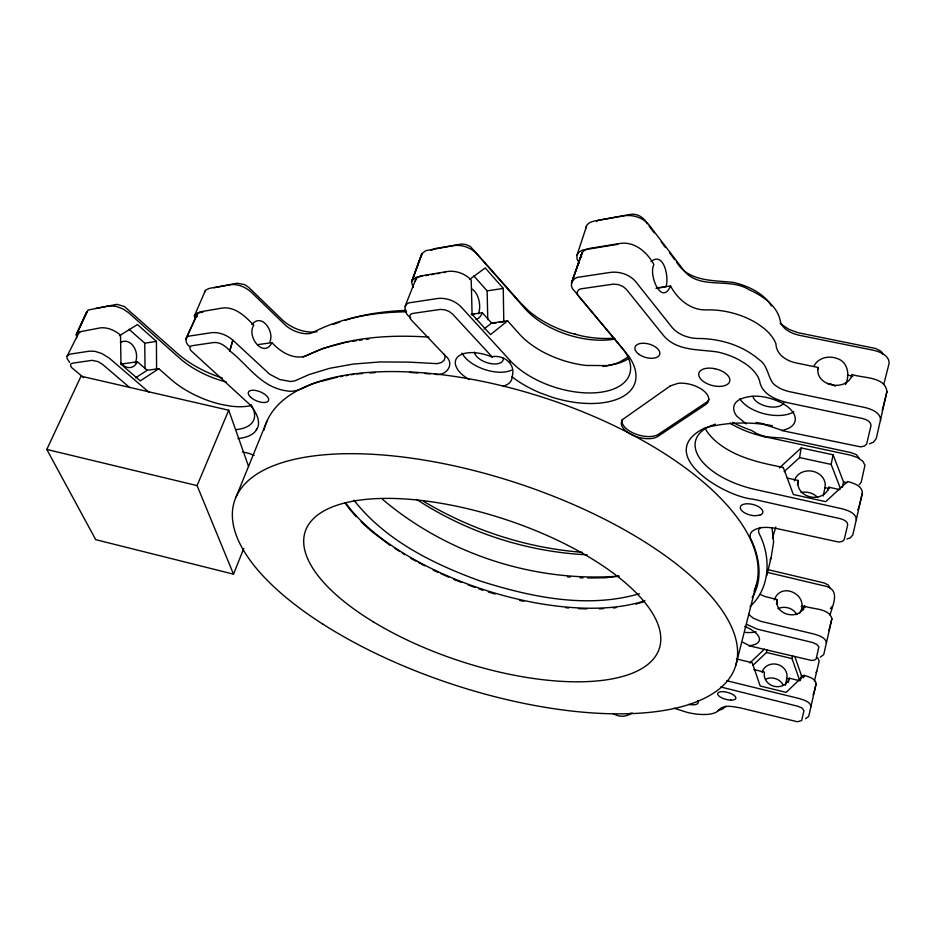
<?xml version="1.0" encoding="UTF-8"?>
<svg xmlns="http://www.w3.org/2000/svg" width="936" height="936" viewBox="0 0 936 936"><rect width="100%" height="100%" fill="white"/><g stroke="black" fill="none" stroke-linecap="round" stroke-linejoin="round"><path stroke-width="1.4" d="M805.568 718.661L808.704 716.449L816.145 683.701C815.443 678.249 808.388 676.74 803.954 675.324L786.146 692.371L760.161 685.994L752.24 662.758L736.445 658.921M750.052 606.551C770.503 588.1 771.194 556.709 759.084 533.415C758.031 531.391 758.558 528.688 760.523 527.436M820.299 657.189L823.75 654.521L831.893 618.731C829.097 607.721 812.05 609.57 804.199 605.908C800.374 621.223 773.674 615.198 777.266 599.578L765.332 596.618L759.903 594.337M846.904 539.031L850.321 537.826L852.825 534.901L862.372 493.015C862.302 485.737 853.363 483.023 847.548 481.513L825.692 501.673L793.354 494.5L783.268 467.438C759.459 462.747 734.339 457.283 715.455 440.95A66.105 33.708 13.6 0 1 705.393 428.782M811.056 706.75C810.471 701.427 803.404 699.964 799.168 698.525L729.331 681.361A53.375 21.165 14.8 0 1 726.816 680.718M406.505 311.793C374.482 312.296 341.71 317.444 313.057 332.397C310.506 333.707 307.558 333.848 304.738 333.649C297.449 332.853 290.347 329.764 284.954 324.757L251.141 292.055C245.595 287.141 238.048 283.819 230.537 284.649L209.243 288.382L205.487 290.207L194.372 315.947L194.981 319.48M869.556 443.816L873.37 442.237L876.225 438.633L886.93 391.669C885.456 376.307 862.22 378.261 852.216 374.505C847.279 392.582 814.484 386.392 818.064 367.462L796.805 363.074C786.977 361.237 776.283 354.884 775.909 343.723A53.937 29.613 14.4 0 0 763.694 328.138L757.165 323.482A53.937 29.613 14.4 0 0 706.902 309.875C691.014 310.693 677.722 299.391 670.55 285.983L656.452 287.984M826.5 643.207C825.997 637.299 818.403 635.474 813.723 633.976L760.874 621.34L753.445 618.251L748.472 614.344M856.428 520.077C856.417 512.975 847.618 510.295 841.955 508.751L755.071 489.434A66.339 32.912 13.8 0 1 699.695 458.207A66.339 32.912 13.8 0 1 711.898 425.377M503.159 386.1A29.624 14.964 19.3 0 0 512.074 376.834C516.391 363.882 503.439 354.311 491.564 356.803A29.624 14.964 19.3 0 0 457.622 357.002A29.624 14.964 19.3 0 0 469.182 379.548M883.876 383.924L889.071 363.554C889.598 355.563 880.051 351.784 873.58 350.286L799.742 335.38C792.09 333.672 783.502 330.022 780.53 322.195C778.05 306.025 762.817 295.905 748.987 289.669C729.355 277.255 701.181 289.891 684.684 271.557L648.8 224.605C642.938 217.714 633.239 214.566 624.37 215.76L594.173 221.048L590.054 222.37L587.036 224.78L576.915 255.329L577.056 259.108L579.279 263.039M880.6 420.627C880.987 412.542 871.194 409.032 864.782 407.476L789.656 391.704C783.526 390.289 777.395 387.808 772.949 383.222C767.462 375.745 767.637 365.005 758.874 359.471C741.803 344.834 718.871 338.259 696.63 338.481C687.679 337.849 678.319 334.643 672.317 327.705L635.485 281.385C629.425 274.459 619.597 271.311 610.576 272.364L579.91 276.998C572.996 276.916 568.281 285.258 573.943 290.371L621.738 347.513A67.731 35.568 17.9 0 1 599.485 392.395A67.731 35.568 17.9 0 1 510.389 360.863L461.062 306.856C455.118 300.842 446.285 297.566 437.861 298.479L411.372 302.48C401.86 302.855 404.375 314.473 410.81 317.76M670.55 285.983C661.459 306.739 648.215 274.4 653.925 264.572C647.256 252.357 634.702 241.09 619.831 243.5L589.855 248.368C585.585 248.836 580.414 252.112 581.431 257.037M829.834 587.796L828.302 585.023L824.101 582.952L767.777 569.591M615.163 338.996A66.503 36.761 17.8 0 1 524.885 308.517L476.81 253.773C471.042 247.783 462.325 244.518 454.042 245.56L425.845 250.661L421.996 253.48L421.247 256.639M845.512 384.591C850.099 375.067 848.028 361.612 836.714 358.359C828.758 355.411 818.134 357.798 814.168 365.812M799.859 612.975C810.225 595.319 781.08 580.589 774.318 599.894M783.151 468.164L783.268 467.438M766.76 575.57L771.065 557.903L773.604 542.155L772.001 527.682M753.024 665.262L766.514 652.474L766.947 649.935M784.122 471.662L799.566 457.587L801.193 447.935L833.087 454.802L843.523 481.911L842.365 487.235M776.517 603.825L777.266 599.578M797.46 484.661L798.197 480.46L787.246 478.05M817.631 369.907L818.064 367.462M269.919 341.675C274.646 331.344 261.366 312.308 251.936 324.628M785.398 685.292L786.778 678.401A12.683 11.419 13.7 0 0 777.126 664.338A12.683 11.419 13.7 0 0 762.115 672.411M823.247 495.975L824.92 487.597A15.666 13.373 8.5 0 0 812.822 471.299A15.666 13.373 8.5 0 0 794.348 480.893M799.648 680.297L792.02 658.605L792.535 656.077M840.469 488.557L831.145 464.42L833.087 454.802M251.269 405.487A57.868 25.939 23.4 0 1 230.35 406.072L221.563 404.492A57.868 25.939 23.4 0 1 171.171 379.56L158.769 368.679L140.295 380.894L120.966 364.221L120.522 335.123C115.058 330.56 107.897 327.19 100.643 327.822L79.338 331.894L67.064 356.206L67.029 358.406L69.615 362.396M788.346 682.297L789.212 678.167L799.906 680.776M803.357 609.98L804.199 605.908M828.255 489.996L828.84 487.2L839.908 489.645M851.655 377.231L852.216 374.505M800.397 680.437L801.45 675.546L794.734 656.393M803.404 677.769L803.954 675.324M204.551 292.43L204.832 291.236M814.425 681.057L819.187 661.108L817.654 657.704M829.963 614.964C834.526 600.596 840.142 588.405 822.194 585.421L766.853 572.247M813.782 693.447L816.145 683.701M831.893 618.731L828.898 630.618M858.768 507.885L862.372 493.015M886.93 391.669L882.215 410.518M665.835 286.896C669.451 278.284 663.963 250.813 651.058 261.6M735.825 665.274L756.101 585.421M586.182 226.243L585.714 228.267M421.411 254.803L411.805 281.338L421.996 253.48L411.583 282.099L413.209 287.34M319.445 381.865C308.026 383.947 298.104 393.658 285.948 390.745A19.995 9.22 22.5 0 1 278.097 388.849C257.95 382.473 245.922 363.25 229.788 350.871L232.853 340.177C227.167 335.228 219.527 331.941 211.899 332.643L190.417 335.895C183.749 336.164 185.539 343.933 189.61 346.495M772.492 538.352L775.768 527.015M415.315 280.94L416.672 278.086L419.831 276.167L447.911 271.417C456.417 270.457 465.379 273.803 471.206 280.051L472.083 314.344L490.534 334.597L507.628 320.849L519.375 334.012A67.486 36.41 17.8 0 0 586.217 365.45L606.867 365.602L615.982 363.94A67.486 36.41 17.8 0 0 629.448 358.008M229.788 350.871L232.853 340.177L269.591 374.189L279.653 379.501L290.534 381.514L294.781 380.882L308.962 374.611L329.601 368.316L353.399 364.045L380.063 361.94L409.207 362.115L437.147 363.659L441.289 362.524L444.085 360.36L445.126 357.178L444.378 354.182M76.682 337.732L76.518 334.094L86.872 311.536L76.343 334.632M78.203 333.824L78.566 332.76M581.49 254.264L571.451 283.163L581.853 253.422M571.896 281.888L582.227 252.58M831.999 606.575L830.384 608.587M816.8 671.241L815.981 672.528M404.984 306.552L415.748 279.419M509.757 362.454L510.389 360.863L509.242 361.846M248.602 466.526L228.723 410.225L81.034 376.19L46.8 449.444L95.706 539.651L233.509 574.166L243.805 548.379M236.083 496.957L266.959 421.141M233.509 574.166L197.086 485.62L228.723 410.225M576.915 255.329L578.869 252.182L582.718 250.041L617.877 244.284M858.464 508.564L857.668 509.734M76.167 335.158L88.054 310.062L109.313 305.861L116.321 306.4L123.061 308.985L128.712 312.811L179.244 357.868A57.119 26.255 23.6 0 0 226.407 382.017M185.773 339.394L197.274 314.11L186.135 338.305M859.143 458.102L856.498 454.767L851.304 452.685L783.502 438.13L765.121 436.82A65.181 34.07 13.5 0 1 729.846 423.06M194.372 315.947L197.227 313.139L203.124 312.016M752.135 597.46C763.273 579.77 759.517 556.932 750.883 538.972C749.631 536.527 749.9 533.426 751.959 531.484C759.166 525.856 769.275 527.19 777.676 528.746L838.738 542.073L842.213 541.464L844.12 539.885L847.712 524.768C847.642 520.861 842.821 519.41 839.686 518.532L752.989 499.145C724.148 496.712 652.813 453.773 704.609 428.056C726.383 422.019 750.649 421.598 772.422 425.74M770.094 559.939L771.065 557.903M813.571 693.892L812.963 694.629M428.863 337.077C387.375 334.445 343.933 337.206 306.084 355.867C293.506 360.149 280.121 351.772 271.978 342.635C263.788 358.956 246.191 336.632 253.75 325.283C245.77 316.719 235.486 306.634 222.674 308.002L199.883 311.875L197.554 313.525L197.063 316.731M67.064 356.206L69.896 354.147L89.645 351.129L95.109 351.363L101.86 353.539L109.372 358.207L149.023 392.289M412.015 280.566L416.064 277.325L422.499 276.085M725.786 706.118L722.92 708.868L717.947 710.763M76.518 334.094L79.923 332.186M431.227 250.392L434.362 248.719L461.717 244.015L466.07 244.577L470.317 246.437L521.013 303.346L528.407 310.647A73.956 41.114 17.8 0 0 570.118 332.912L582.098 336.001A73.956 41.114 17.8 0 0 614.051 338.118M749.806 663.039L764.455 649.116M779.372 467.906L801.193 447.935M596.536 221.539L597.519 220.72M576.342 334.515L574.809 334.129M859.318 484.708L861.249 482.04L864.946 465.286L862.887 461.308L857.376 457.482L850.648 455.188L765.121 436.82L756.51 433.426L751.409 430.373A72.481 38.107 13.5 0 1 732.642 422.335M484.006 329.039L491.611 323.049L507.628 320.849M95.683 308.447L117.035 304.34L124.371 306.517L177.22 353.27C190.3 364.63 205.955 372.739 222.382 378.074M469.498 279.501L485.234 267.93L503.275 288.405L503.779 321.832L499.438 322.429M214.157 287.738L237.276 283.222L244.659 284.626L248.625 287.293L282.368 319.972C291.084 327.811 302.983 332.818 314.824 331.999M135.521 377.875L147.174 370.27L158.769 368.679M119.516 335.673L137.487 324.558L156.417 341.394L156.604 369.86M765.671 679.232C771.72 676.19 779.957 678.787 783.034 684.86M632.128 712.846C626.406 717.198 618.918 717.28 613.033 713.513M302.901 357.096L322.78 348.473L345.676 342.354M639.323 593.752C586.966 608.962 530.923 597.098 480.18 580.999C433.111 563.893 385.445 540.458 353.96 500.187M598.408 220.229L630.443 214.402C637.463 213.232 644.132 217.725 647.361 223.786M333.216 324.371L339.745 322.183M344.974 320.428C364.584 313.7 385.48 311.36 406.084 310.331M636.012 604.235L637.17 603.849M638.527 603.392L643.956 601.579M320.709 381.49L337.428 377.161M629.682 713.443L630.314 713.255M315.888 331.906L317.07 331.625M763.706 424.265L782.297 430.385A31.485 16.286 13.7 0 0 781.852 402.995C768.807 396.478 752.181 393.015 738.691 400.07A31.485 16.286 13.7 0 0 736.936 416.321L746.249 423.903M340.131 376.693L342.833 376.225M345.571 375.745L348.332 375.266M351.105 374.786L353.866 374.295M425.365 275.617L428.232 275.149M431.098 274.681L433.965 274.213M436.831 273.733L439.698 273.265M801.005 492.558C806.949 491.178 813.606 493.026 817.748 497.589M128.957 329.25L144.741 343.184L156.417 341.394M473.815 275.909L487.153 290.874L503.275 288.405M618.743 576.12C534.585 582.59 446.952 553.983 382.613 499.379M628.384 713.712L627.26 713.794M120.814 364.116L137.405 361.752L147.174 370.27M257.809 344.647L271.978 342.635M471.299 314.297L482.297 312.741L491.611 323.049M471.51 314.765L474.306 314.356M656.019 288.3L664.431 287.095M346.858 342.038L349.643 341.652M352.416 341.266L356.581 340.692M359.354 340.306L362.138 339.92M366.304 339.335L369.076 338.949M492.196 323.435L496.536 322.826M762.653 424.055L763.87 423.914A66.339 32.912 13.8 0 0 756.077 422.487M619.129 576.166L604.948 577.793L587.551 577.98M742.81 642.26L749.49 645.688A25.085 10.273 14.7 0 0 754.72 632.046L751.877 630.033A25.085 10.273 14.7 0 0 744.717 626.453M444.003 272.563L445.337 272.446M356.698 373.955L362.478 373.522M369.697 372.984L375.476 372.551M599.403 608.891L603.544 608.611M613.22 607.944L615.993 607.745M434.924 374.201C446.332 376.845 455.727 363.507 445.173 355.61L411.337 320.03C408.459 317.924 409.5 313.279 413.314 313.349L440.47 309.406L444.881 309.839L449.245 311.536L452.626 314.11L492.313 357.119M587.071 554.814C526.793 551.877 467.064 532.502 416.59 499.403M578.46 608.669L586.849 608.856M409.652 372.388L417.854 372.996M424.698 373.499L430.174 373.897M567.427 576.833L570.246 577.044M580.098 577.793L582.906 578.003M582.25 552.298C526.348 548.005 471.65 530.068 423.563 501.322M565.824 607.698L568.643 607.99M847.419 375.079L852.86 376.19M828.231 383.666L831.063 384.251M781.607 430.525L860.629 446.881L864.501 446.027L866.654 444.05L871.006 425.704C871.135 421.247 865.835 419.351 862.243 418.45L787.281 402.62C776.517 399.964 763.285 394.863 760.055 383.081A46.765 24.839 14.7 0 0 745.477 363.8L739.428 360.079A46.765 24.839 14.7 0 0 717.818 352.053C699.215 349.081 676.751 351.503 663.32 335.275L626.266 289.212L622.861 286.416L618.193 284.579L613.255 284.135L581.841 288.709C577.933 288.58 575.418 293.26 578.506 296.057L626.371 353.27C634.748 362.864 640.306 378.097 631.601 389.259A75.594 39.452 17.9 0 1 552.509 397.355L540.587 393.061A75.594 39.452 17.9 0 1 512.074 376.834M799.566 457.587L831.145 464.42M843.523 481.911L846.799 482.742M824.92 487.597L829.062 488.51M764.326 436.258L765.274 436.48M256.382 429.694L256.71 429.168M242.401 451.854L246.659 452.837A17.105 7.16 22 0 1 254.124 455.411M801.216 606.189L805.299 607.136M46.8 449.444L197.086 485.62M748.94 645.746L811.512 660.442L814.519 660.091L816.133 658.932L818.895 646.87L816.917 644.448L812.46 642.482L757.306 629.156L746.437 624.23M766.514 652.474L792.02 658.605M801.45 675.546L804.094 676.272M786.778 678.401L789.446 679.056M753.913 669.568L764.513 672.153A12.706 11.431 14 0 0 774.166 686.31A12.706 11.431 14 0 0 789.212 678.167M720.743 686.977L798.022 706.306L802.152 708.096L803.989 710.681L801.637 720.556L797.413 721.75L740.54 707.944C733.684 706.75 724.686 704.317 719 709.605A33.345 12.46 15.5 0 1 706.68 714.449L702.246 714.507A33.345 12.46 15.5 0 1 687.141 712.39L674.212 708.236M453.773 579.454L461.659 582.438M468.234 584.918L474.891 587.434M433.274 570.188L438.399 572.504M440.961 573.663L448.648 577.138M410.904 558.429L415.935 561.109M418.439 562.454L424.722 565.812M395.015 548.496L399.894 551.573M402.34 553.117L404.773 554.662M390.136 545.407L372.867 532.327A182.532 80.063 18.2 0 1 361.097 521.691M83.643 377.641L72.797 368.562C70.785 367.474 69.042 363.46 72.552 363.18L92.044 360.348L97.987 361.6L102.469 364.303L129.811 387.644M780.133 323.505L789.095 329.472L798.045 332.701L875.698 348.496L880.706 351.094L882.742 354.37M229.718 350.649C225.67 346.261 220.171 341.956 213.841 342.517L192.348 345.665C188.662 345.793 189.599 350.087 191.892 351.491L249.877 404.609A64.724 28.021 23.2 0 1 257.728 427.53L255.154 431.695A64.724 28.021 23.2 0 1 237.943 438.551M649.081 226.056L654.264 232.83M661.179 241.874L665.508 247.525M669.825 253.176L674.833 259.717M676.471 261.858C688.229 281.841 713.209 280.215 733.052 282.368A45.712 25.857 14.3 0 1 769.146 302.492L771.369 305.943M881.747 352.147L882.707 354.065M487.153 290.874L487.761 319.702M144.741 343.184L145.033 368.632M644.939 600.655A182.485 80.133 18.2 0 1 345.665 502.889M263.94 430.221A258.125 113.806 18.2 0 1 545.676 398.233A258.125 113.806 18.2 0 1 754.077 591.096M137.405 361.752A13.946 10.413 79.3 0 1 120.955 362.794M482.297 312.741A16.403 9.805 81.9 0 1 476.05 319.258M828.84 487.2A15.69 13.396 8.8 0 1 810.319 496.899A15.69 13.396 8.8 0 1 798.197 480.46M713.01 424.956A66.339 32.912 13.8 0 1 715.338 424.183M523.762 601.345A182.532 80.063 18.2 0 1 519.667 600.432M495.132 594.044A182.532 80.063 18.2 0 1 488.346 591.973M482.929 590.242A182.532 80.063 18.2 0 1 478.893 588.896M356.206 516.66A182.532 80.063 18.2 0 1 344.904 502.667M697.706 700.853A11.384 4.247 15.5 0 1 688.756 704.434M251.012 404.621A58.009 25.284 23.3 0 1 236.2 429.612M756.007 631.847A24.991 10.401 14.6 0 1 745.325 632.408M503.299 358.254A15.128 7.757 19.3 0 1 489.797 363.425A15.128 7.757 19.3 0 1 474.365 352.088M511.489 370.094A29.496 15.128 19.3 0 1 484.204 369.346A29.496 15.128 19.3 0 1 461.974 353.071M793.822 411.852A31.333 16.462 13.5 0 1 764.63 413.864A31.333 16.462 13.5 0 1 739.791 398.666M783.795 402.854A16.064 8.436 13.5 0 1 767.415 406.47A16.064 8.436 13.5 0 1 752.907 396.326M708.891 399.368A21.235 11.068 15.2 0 1 706.142 402.48L658.441 434.304A20.264 10.144 16.1 0 1 634.69 433.649A20.264 10.144 16.1 0 1 622.229 419.398M628.465 356.288A67.333 36.27 17.9 0 1 626.336 358.102L619.878 361.94A67.333 36.27 17.9 0 1 602.936 366.397M120.451 342.599A13.923 10.413 79.3 0 1 133.31 346.074A13.923 10.413 79.3 0 1 135.275 362.969M472.13 289.107A16.368 9.828 81.8 0 1 478.507 313.759M827.599 383.467A17.023 14.157 7 0 1 835.357 386.24M777.921 608.704A13.56 12.028 11.8 0 1 796.887 614.659M670.375 385.866L623.914 418.614A20.276 10.132 16.1 0 0 631.004 434.339L634.07 435.766A20.276 10.132 16.1 0 0 657.809 436.433L705.522 404.68A21.247 11.045 15.2 0 0 699.052 387.726L695.799 386.194A21.247 11.045 15.2 0 0 678.179 383.315L670.375 385.866M759.728 515.21L754.732 515.736A11.583 5.452 14.1 0 1 740.294 507.218A11.583 5.452 14.1 0 1 756.136 505.534L757.867 506.341A11.583 5.452 14.1 0 1 759.728 515.21M730.876 700.105L729.413 700.011A9.407 3.568 15 0 1 717.643 693.635A9.407 3.568 15 0 1 730.326 693.319L731.741 693.95A9.407 3.568 15 0 1 735.871 698.162A9.407 3.568 15 0 1 730.876 700.105M714.753 368.69L712.237 368.281A15.959 8.482 14.7 0 0 700.888 379.244A15.959 8.482 14.7 0 0 726.909 384.684A15.959 8.482 14.7 0 0 717.678 369.416L714.753 368.69M323.107 624.289A263.776 105.651 18.3 0 0 733.894 670.527A263.776 105.651 18.3 0 0 397.94 456.452A263.776 105.651 18.3 0 0 323.107 624.289M373.277 621.82A186.451 74.353 18.3 0 0 659.225 648.777A186.451 74.353 18.3 0 0 414.238 499.719A186.451 74.353 18.3 0 0 373.277 621.82M250.684 397.262A10.869 4.879 22.6 0 0 268.082 401.216A10.869 4.879 22.6 0 0 256.616 390.675A10.869 4.879 22.6 0 0 250.684 397.262M639.148 354.475A12.847 6.903 16.1 0 0 659.623 354.604A12.847 6.903 16.1 0 0 643.313 343.243A12.847 6.903 16.1 0 0 639.148 354.475"/></g></svg>
